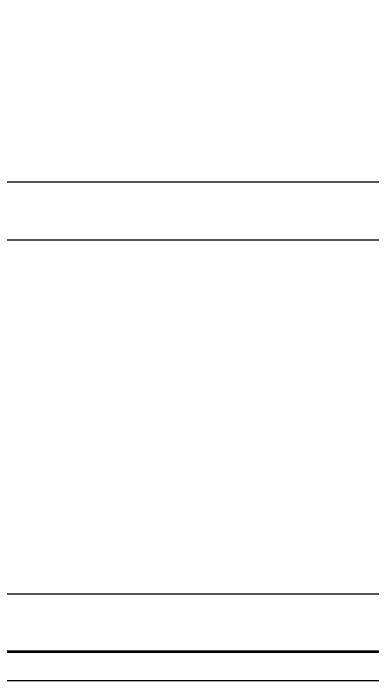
# Model space of a CAD drawing. Extents: x 1188826 to 1909461, y 608442 to 1651179.
# Drawn here: x 1308639 to 1314830, y 1189527 to 1201034 of the extents above; entities that cross this region are included whole.
import ezdxf

# ---------------------------------------------------------------- set-up
doc = ezdxf.new("R2010")
doc.units = 0
doc.header["$LTSCALE"] = 1000
doc.header["$MEASUREMENT"] = 0
doc.layers.add('图框', color=140, linetype='Continuous')

msp = doc.modelspace()

# ---------------------------------------------------------------- linework, layer by layer
at = {"layer": '图框'}
msp.add_lwpolyline([(1278970, 1189527), (1321020, 1189527), (1321020, 1219227), (1278970, 1219227)], close=True, dxfattribs=at)
at = {"layer": '图框', "const_width": 50}
msp.add_lwpolyline([(1280220, 1190027), (1320520, 1190027), (1320520, 1218727), (1280220, 1218727)], close=True, dxfattribs=at)
at = {"layer": '图框'}
for points in [[(1280220, 1198127), (1317020, 1198127)], [(1280220, 1197127), (1317020, 1197127)], [(1280220, 1191027), (1317020, 1191027)]]:
    msp.add_lwpolyline(points, dxfattribs=at)

doc.saveas('drawing.dxf')
